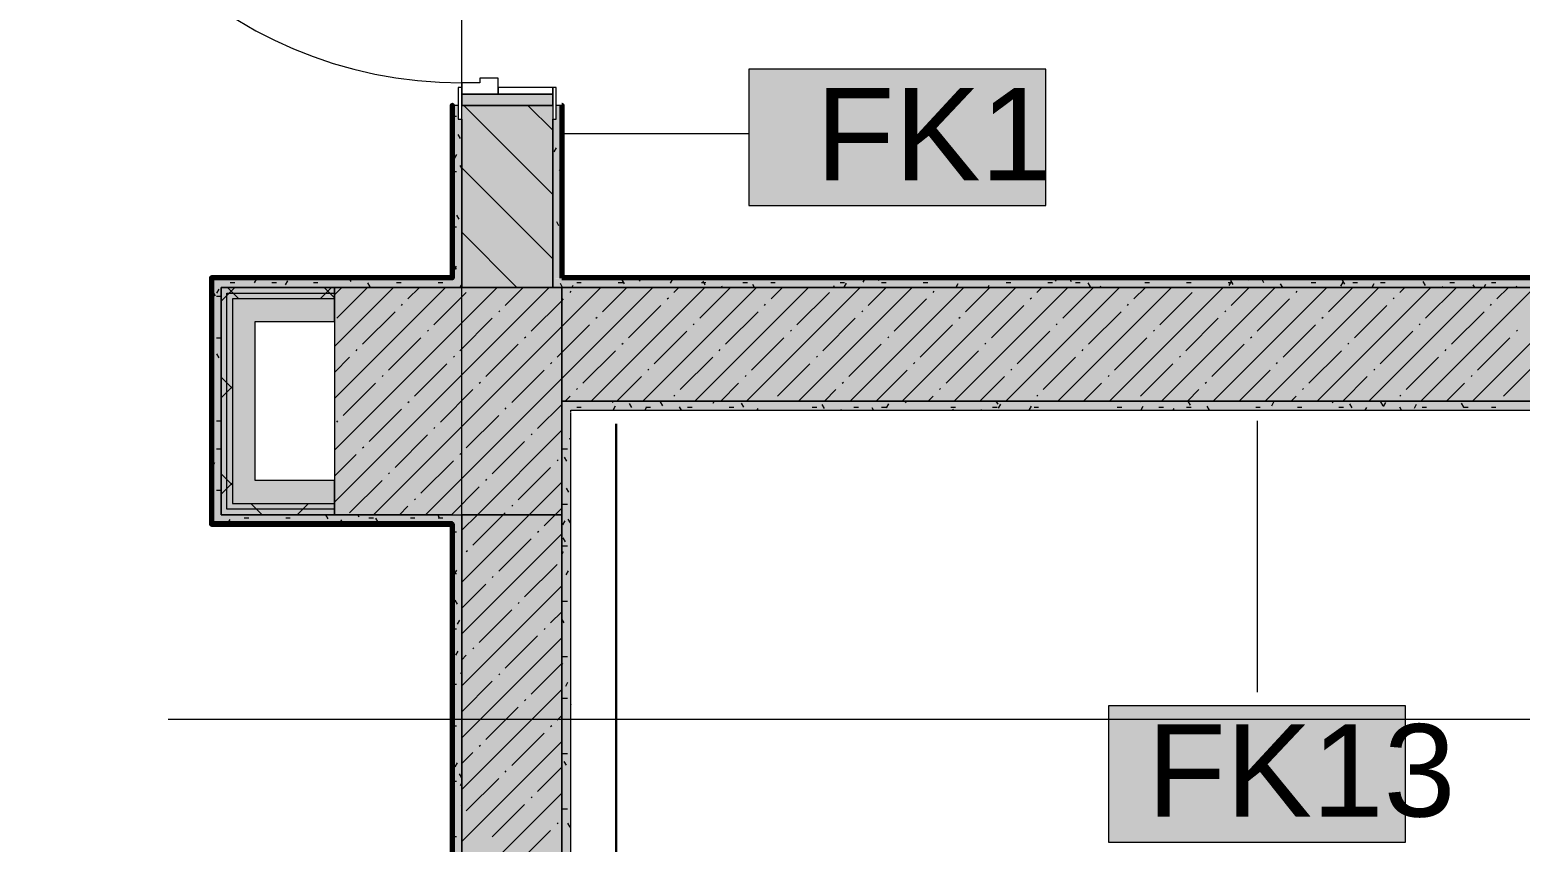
# Model space of a CAD drawing. Header units: millimetres. Extents: x -3817 to 677485, y -22715 to 103890.
# Drawn here: x 447539 to 450817, y 19799 to 21586 of the extents above; entities that cross this region are included whole.
import ezdxf

# ---------------------------------------------------------------- set-up
doc = ezdxf.new("R2010")
doc.units = ezdxf.units.MM
doc.layers.add('PDF _Геометрия', color=7, linetype='Continuous', true_color=0x1d1d1d)
doc.layers.add('PDF _Сплошная заливка', color=7, linetype='Continuous', true_color=0xffffff)
doc.layers.add('PDF _Текст', color=7, linetype='Continuous')
doc.styles.add('PDF GOST-Common', font='arial.ttf')

msp = doc.modelspace()

# ---------------------------------------------------------------- hatches: boundary and pattern name
at = {"layer": 'PDF _Сплошная заливка', "transparency": 33554559}
h = msp.add_hatch(color=256, dxfattribs=at)
h.paths.add_polyline_path([(448488.6, 21019), (448688.6, 21019), (448688.6, 21419), (448488.6, 21419), (448488.6, 21039)], flags=0)
h.paths.add_polyline_path([(448488.6, 22469), (448688.6, 22469), (448688.6, 23069), (448488.6, 23069), (448488.6, 22499)], flags=0)
h = msp.add_hatch(color=256, dxfattribs=at)
h.paths.add_polyline_path([(448688.6, 21039), (448708.6, 21040), (448708.6, 21419), (448696.6, 21419), (448696.6, 21389), (448688.6, 21389)], flags=0)
h.paths.add_polyline_path([(448708.6, 22469), (448708.6, 23048.5), (448688.6, 23049), (448689.7, 22499), (448696.6, 22499), (448696.6, 22469)], flags=0)
h = msp.add_hatch(color=256, dxfattribs=at)
h.paths.add_polyline_path([(448480.6, 21039), (448488.6, 21039), (448488.6, 21389), (448480.6, 21389), (448480.6, 21419), (448468.6, 21419), (448468.6, 21039)], flags=0)
h.paths.add_polyline_path([(448480.6, 22469), (448480.6, 22499), (448488.6, 22499), (448488.6, 22643), (448468.6, 22643), (448468.6, 22469)], flags=0)
for points in [[(447939.2, 20519), (447959.2, 20519), (447959.2, 21040), (447938.2, 21039), (447939.2, 20572.1)], [(448057.8, 21019), (448488.6, 21019), (448488.6, 21039), (447959.2, 21039), (447959.2, 21019)], [(448208.6, 21006.5), (448208.6, 21019), (447959.2, 21019), (447959.2, 21006.5), (448057.8, 21006.5)], [(448208.6, 20519), (448708.6, 20519), (448708.6, 21019), (448208.6, 21019), (448208.6, 20572.1)], [(448708.6, 21019), (452108.6, 21019), (452108.6, 21039), (448688.6, 21039), (448688.6, 21019), (448704.2, 21019)], [(452108.6, 20769), (452108.6, 21019), (448708.6, 21019), (448708.6, 20769), (450643.6, 20769)], [(448208.6, 20994), (448208.6, 21006.5), (447971.7, 21006.5), (447971.7, 20994), (448057.8, 20994)], [(452108.6, 20749), (452108.6, 20769), (448708.6, 20769), (448708.6, 20749), (452088.6, 20749)], [(448034.2, 20519), (448208.6, 20519), (448208.6, 20531.5), (447971.7, 20531.5), (447971.7, 20519)], [(448034.2, 20531.5), (448208.6, 20531.5), (448208.6, 20544), (447984.2, 20544), (447984.2, 20531.5)], [(448057.8, 20499), (448468.6, 20499), (448468.6, 20519), (447939.2, 20519), (447939.2, 20499)], [(448468.6, 15839), (448488.6, 15839), (448488.6, 20519), (448468.6, 20519), (448468.6, 16398.4)]]:
    msp.add_hatch(color=256, dxfattribs=at).paths.add_polyline_path(points)
at = {"layer": 'PDF _Сплошная заливка', "true_color": 0xe7e7e7, "transparency": 33554559}
for points in [[(447984.2, 20544), (448034.2, 20544), (448034.2, 20944), (447984.2, 20944), (447984.2, 20572.1)], [(448208.6, 20544), (448208.6, 20594), (448034.2, 20594), (448034.2, 20544), (448057.8, 20544)]]:
    msp.add_hatch(color=254, dxfattribs=at).paths.add_polyline_path(points)
at = {"layer": 'PDF _Сплошная заливка', "transparency": 33554559}
h = msp.add_hatch(color=256, dxfattribs=at)
h.paths.add_polyline_path([(448728.6, 12519), (448728.6, 12719), (448716.6, 12719), (448714.7, 12664), (448708.6, 12664), (448708.6, 12519)], flags=0)
h.paths.add_polyline_path([(448716.6, 14169), (448728.6, 14169), (448728.6, 20749), (448708.6, 20749), (448708.6, 14224), (448716.6, 14224), (448716.6, 14177)], flags=0)
h = msp.add_hatch(color=256, dxfattribs=at)
h.paths.add_polyline_path([(448628.6, 12519), (448708.6, 12519), (448708.6, 12719), (448488.6, 12719), (448488.6, 12519), (448508.6, 12519)], flags=0)
h.paths.add_polyline_path([(448708.6, 14169), (448708.6, 15319), (448488.6, 15319), (448488.6, 14169), (448658.6, 14169)], flags=0)
h.paths.add_polyline_path([(448488.6, 15819), (448708.6, 15819), (448708.6, 20519), (448488.6, 20519), (448488.6, 15839)], flags=0)

# ---------------------------------------------------------------- linework, layer by layer
at = {"layer": 'PDF _Геометрия', "color": 253, "lineweight": 9, "true_color": 0xaaaaaa}
for points in [[(448488.6, 19067.2), (448488.6, 21334.1), (448488.6, 23834.1)], [(448708.6, 20769), (448708.6, 19269)], [(452108.6, 20769), (448708.6, 20769)], [(447842.7, 20069), (450038.6, 20069), (452538.6, 20069)]]:
    msp.add_lwpolyline(points, dxfattribs=at)
at = {"layer": 'PDF _Геометрия', "color": 231, "lineweight": 70, "true_color": 0xff80c0}
for points in [[(449009.6, 23048), (452087.6, 23048), (452087.6, 21040), (448708.6, 21040)], [(448468.6, 21039), (448468.6, 21419), (448467.6, 21419), (448467.6, 21040), (447959.2, 21040), (447939.2, 21040), (447938.2, 21040), (447938.2, 21039), (447938.2, 21019), (447938.2, 20498), (447939.2, 20498), (448467.6, 20498), (448467.6, 15840), (448187.6, 15840), (448187.6, 15839), (448187.6, 15540), (447558.3, 15540), (447558.3, 15539)], [(448709.6, 21039), (448709.6, 21419), (448708.6, 21419)], [(448468.6, 20499), (447939.2, 20499), (447939.2, 20519)]]:
    msp.add_lwpolyline(points, dxfattribs=at)
at = {"layer": 'PDF _Геометрия', "color": 253, "lineweight": 13, "true_color": 0xaaaaaa}
for points in [[(448488.6, 21469), (448488.6, 21444), (448568.6, 21444), (448568.6, 21479), (448528.6, 21479), (448528.6, 21469)], [(448488.6, 21459), (448480.6, 21459), (448480.6, 21389), (448488.6, 21389)], [(448489.6, 21459), (448488.6, 21459), (448488.6, 21444), (448489.6, 21444)], [(448688.6, 21444), (448488.6, 21444), (448488.6, 21419), (448688.6, 21419)], [(448688.6, 21459), (448568.6, 21459), (448568.6, 21444), (448688.6, 21444)], [(448696.6, 21459), (448688.6, 21459), (448688.6, 21389), (448696.6, 21389)]]:
    msp.add_lwpolyline(points, close=True, dxfattribs=at)
at = {"layer": 'PDF _Геометрия', "color": 7, "lineweight": 9}
for points in [[(449773.2, 21499.4), (449120.1, 21499.4), (449120.1, 21199.4), (449773.2, 21199.4)], [(448688.6, 21039), (448688.6, 21019), (448688.6, 21039), (448688.6, 21389)], [(448708.6, 21019), (448208.6, 21019), (448208.6, 20519), (448708.6, 20519)], [(448708.6, 14224), (448708.6, 20519)], [(450564.3, 20098.6), (449911.2, 20098.6), (449911.2, 19798.6), (450564.3, 19798.6)]]:
    msp.add_lwpolyline(points, close=True, dxfattribs=at)
at = {"layer": 'PDF _Геометрия', "color": 253, "lineweight": 9, "true_color": 0x9b9b9b}
for points in [[(448468.8, 21419), (448468.6, 21418.8)], [(448468.6, 21395.7), (448477.2, 21395.7)], [(448486.1, 21346.6), (448481, 21355.3)], [(448477.2, 21311.6), (448472.1, 21302.9)], [(448696.5, 21325.8), (448691.5, 21317)], [(448468.6, 21273.8), (448477.2, 21273.8)], [(448488.6, 21281.2), (448485.1, 21287.3)], [(448707.7, 21284.1), (448702.6, 21275.4)], [(448688.6, 21243.3), (448690.5, 21243.3)], [(448483.1, 21168.9), (448478, 21177.6)], [(448688.6, 21182.4), (448690.5, 21182.4)], [(448468.6, 21151.9), (448477.2, 21151.9)], [(448702.4, 21154.7), (448697.4, 21163.4)], [(448471.9, 21127.2), (448468.6, 21132.9)], [(448688.6, 21090.9), (448690.5, 21090.9)], [(448468.6, 21060.4), (448477.2, 21060.4)], [(448476, 21059.2), (448471, 21067.9)], [(448476.1, 21065.9), (448471, 21057.2)], [(447954.1, 21015.3), (447949.1, 21006.6)], [(447979.4, 21030), (447989.5, 21030)], [(448037.4, 21037.6), (448032.4, 21028.9)], [(448070.9, 21030), (448080.9, 21030)], [(448105.4, 21033.5), (448100.4, 21024.8)], [(448135.8, 21038.8), (448135.7, 21039)], [(448162.3, 21030), (448172.4, 21030)], [(448245.5, 21031.7), (448241.3, 21039)], [(448287.1, 21020.6), (448282.1, 21029.3)], [(448319.8, 21039), (448319.7, 21038.9)], [(448345.2, 21030), (448355.3, 21030)], [(448436.6, 21030), (448446.7, 21030)], [(448487.2, 21024.2), (448484.2, 21019)], [(448710.4, 21019), (448705.5, 21027.4)], [(448733, 21023.1), (448730.6, 21019)], [(448741.4, 21030), (448751.5, 21030)], [(448801, 21019.1), (448801, 21019)], [(448832.9, 21030), (448842.9, 21030)], [(448846.6, 21026.8), (448841.6, 21035.5)], [(448882.9, 21039), (448879.2, 21032.7)], [(448952.3, 21037.3), (448947.3, 21028.6)], [(449015.8, 21030), (449025.8, 21030)], [(449024.3, 21023.8), (449019.3, 21032.5)], [(449062.3, 21019), (449061, 21021.4)], [(449107.2, 21030), (449117.3, 21030)], [(449132.7, 21019), (449129, 21025.5)], [(449168.2, 21030), (449178.2, 21030)], [(449308.7, 21019), (449306.7, 21022.5)], [(449320.6, 21030), (449330.6, 21030)], [(449334.1, 21028), (449329.1, 21019.3)], [(449375.6, 21039), (449370.7, 21030.5)], [(449406.1, 21033.1), (449402.7, 21039)], [(449412, 21030), (449422.1, 21030)], [(449481.2, 21039), (449480.4, 21037.5)], [(449484.7, 21019), (449484.4, 21019.5)], [(449503.4, 21030), (449513.5, 21030)], [(449579.8, 21026.9), (449575.2, 21019)], [(449647.9, 21022.9), (449645.6, 21019)], [(449686.3, 21030), (449696.4, 21030)], [(449719.9, 21038.3), (449719.5, 21039)], [(449727.6, 21039), (449726.1, 21036.5)], [(449777.8, 21030), (449787.8, 21030)], [(449798, 21039), (449794.1, 21032.4)], [(449829.6, 21031.2), (449825.1, 21039)], [(449838.7, 21030), (449848.8, 21030)], [(449871.2, 21020), (449866.2, 21028.8)], [(449893.6, 21021.8), (449892, 21019)], [(449991.1, 21030), (450001.2, 21030)], [(450082.6, 21030), (450092.6, 21030)], [(450143.4, 21036.4), (450141.8, 21039)], [(450174, 21030), (450184.1, 21030)], [(450181, 21031.8), (450175.9, 21023.1)], [(450185, 21025.2), (450180, 21033.9)], [(450220.3, 21039), (450217.6, 21034.3)], [(450253, 21029.3), (450248, 21038)], [(450294.2, 21019), (450289.6, 21026.9)], [(450356.9, 21030), (450366.9, 21030)], [(450385.1, 21019.6), (450384.7, 21019)], [(450426.7, 21030.7), (450421.7, 21022)], [(450430.7, 21026.3), (450425.7, 21035)], [(450448.3, 21030), (450458.4, 21030)], [(450494.7, 21026.6), (450490.3, 21019)], [(450509.3, 21030), (450519.3, 21030)], [(450608.4, 21023.3), (450603.4, 21032)], [(450642.7, 21039), (450641, 21036.2)], [(450646.1, 21019), (450645, 21020.9)], [(450661.7, 21030), (450671.7, 21030)], [(450716.5, 21019), (450713.1, 21025)], [(450740.5, 21025.5), (450736.7, 21019)], [(450753.1, 21030), (450763.2, 21030)], [(450808.5, 21021.5), (450807.1, 21019)], [(447947, 21000.1), (447941.9, 21008.8)], [(447949, 20999.5), (447959, 20999.5)], [(447949, 20908), (447959, 20908)], [(447955.1, 20864.1), (447950.1, 20872.8)], [(448727, 20769), (448726.8, 20768.7)], [(448741.4, 20755.6), (448751.5, 20755.6)], [(448821.3, 20765.9), (448819.5, 20769)], [(448826.3, 20758.1), (448821.3, 20749.4)], [(448863, 20754.7), (448857.9, 20763.4)], [(448894.3, 20754), (448891.4, 20749)], [(448893.8, 20755.6), (448903.9, 20755.6)], [(448931, 20758.8), (448926, 20767.5)], [(448971.9, 20749), (448967.6, 20756.3)], [(448973.4, 20769), (448972.6, 20767.6)], [(448985.3, 20755.6), (448995.3, 20755.6)], [(449043.8, 20769), (449040.6, 20763.5)], [(449076.7, 20755.6), (449086.8, 20755.6)], [(449108.7, 20755.8), (449103.7, 20764.5)], [(449140.1, 20752.9), (449137.8, 20749)], [(449259.6, 20755.6), (449269.7, 20755.6)], [(449286.4, 20752.8), (449281.4, 20761.5)], [(449323.8, 20749), (449323, 20750.4)], [(449351, 20755.6), (449361.1, 20755.6)], [(449394.2, 20749), (449391.1, 20754.4)], [(449412, 20755.6), (449422.1, 20755.6)], [(449427.4, 20763), (449422.4, 20754.3)], [(449466.1, 20769), (449464, 20765.4)], [(449564.4, 20755.6), (449574.5, 20755.6)], [(449570.2, 20749), (449568.8, 20751.4)], [(449631.5, 20750.7), (449630.5, 20749)], [(449655.8, 20755.6), (449665.9, 20755.6)], [(449668.2, 20762.1), (449664.2, 20769)], [(449673.2, 20761.9), (449668.1, 20753.2)], [(449741.2, 20757.8), (449736.2, 20749.1)], [(449747.3, 20755.6), (449757.3, 20755.6)], [(449888.4, 20769), (449887.5, 20767.3)], [(449930.2, 20755.6), (449940.2, 20755.6)], [(449982, 20767.2), (449981, 20769)], [(449986.9, 20756.7), (449982.5, 20749)], [(450021.6, 20755.6), (450031.7, 20755.6)], [(450055, 20752.6), (450052.9, 20749)], [(450082.6, 20755.6), (450092.6, 20755.6)], [(450091.7, 20760.2), (450086.6, 20768.9)], [(450133.3, 20749), (450128.3, 20757.7)], [(450227.7, 20768.3), (450227.3, 20769)], [(450235, 20755.6), (450245, 20755.6)], [(450274.3, 20766.8), (450269.3, 20758.1)], [(450326.4, 20755.6), (450336.5, 20755.6)], [(450405.4, 20765.3), (450403.3, 20769)], [(450417.8, 20755.6), (450427.9, 20755.6)], [(450447.1, 20754.2), (450442, 20762.9)], [(450478.4, 20754.5), (450475.2, 20749)], [(450515.1, 20758.3), (450510.1, 20767)], [(450520, 20765.7), (450515, 20757)], [(450555.6, 20749), (450551.7, 20755.8)], [(450588.1, 20761.6), (450583, 20752.9)], [(450600.7, 20755.6), (450610.8, 20755.6)], [(450692.8, 20755.3), (450687.8, 20764)], [(450692.2, 20755.6), (450702.2, 20755.6)], [(450753.1, 20755.6), (450763.2, 20755.6)], [(447949, 20725.2), (447959, 20725.2)], [(448728.6, 20682.6), (448726, 20687.2)], [(447949, 20664.2), (447959, 20664.2)], [(448711, 20664.2), (448721, 20664.2)], [(447941, 20644.7), (447939.2, 20647.8)], [(447944.9, 20633.5), (447939.8, 20624.8)], [(448719.8, 20636.9), (448714.8, 20645.6)], [(447949, 20572.8), (447959, 20572.8)], [(448723.9, 20568.8), (448718.9, 20577.5)], [(448711, 20542.3), (448721, 20542.3)], [(447978.3, 20508.6), (447973.3, 20499.9)], [(448009.9, 20511.8), (448020, 20511.8)], [(448101.4, 20511.8), (448111.4, 20511.8)], [(448125.1, 20519), (448124.6, 20518.1)], [(448194.9, 20509.8), (448189.9, 20518.5)], [(448224.1, 20507.5), (448219.2, 20499)], [(448262.9, 20513.8), (448260, 20519)], [(448284.2, 20511.8), (448294.3, 20511.8)], [(448292.1, 20503.4), (448289.6, 20499)], [(448304.6, 20502.7), (448299.5, 20511.4)], [(448341.9, 20499), (448341.2, 20500.2)], [(448375.7, 20511.8), (448385.7, 20511.8)], [(448440.6, 20510.9), (448435.9, 20519)], [(448436.6, 20511.8), (448446.7, 20511.8)], [(448715.5, 20505.3), (448710.5, 20496.6)], [(448728, 20500.8), (448723, 20509.5)], [(448468.6, 20481.3), (448477.2, 20481.3)], [(448471.1, 20458.1), (448468.6, 20462.4)], [(448716.8, 20459.2), (448711.8, 20467.9)], [(448711.4, 20437.2), (448708.6, 20432.4)], [(448711, 20450.8), (448721, 20450.8)], [(448468.6, 20389.9), (448477.2, 20389.9)], [(448476.9, 20396.7), (448471.8, 20388)], [(448722.6, 20395.6), (448717.6, 20386.9)], [(448479.3, 20322), (448474.3, 20330.7)], [(448709.8, 20349.5), (448708.6, 20351.5)], [(448711, 20328.9), (448721, 20328.9)], [(448468.6, 20268), (448477.2, 20268)], [(448483.9, 20287), (448478.9, 20278.3)], [(448713.9, 20281.5), (448708.8, 20290.2)], [(448479.9, 20219), (448474.8, 20210.3)], [(448711, 20207), (448721, 20207)], [(448728.6, 20194.9), (448728.2, 20195.7)], [(448488.6, 20173.3), (448486, 20168.7)], [(448710.3, 20191.5), (448708.6, 20188.5)], [(448468.6, 20146), (448477.2, 20146)], [(448721.5, 20149.9), (448716.5, 20141.2)], [(448711, 20115.6), (448721, 20115.6)], [(448728.6, 20101.3), (448727.6, 20099.5)], [(448468.6, 20054.6), (448477.2, 20054.6)], [(448478.8, 19973.3), (448473.7, 19964.6)], [(448711, 19993.6), (448721, 19993.6)], [(448719, 19967.7), (448714, 19976.4)], [(448468.6, 19932.7), (448477.2, 19932.7)], [(448488.5, 19940.2), (448483.5, 19948.9)], [(448488.6, 19929.4), (448484.9, 19922.9)], [(448488.6, 19879.1), (448487.6, 19880.9)], [(448711, 19871.7), (448721, 19871.7)], [(448727.2, 19831.6), (448722.2, 19840.3)], [(448468.6, 19810.8), (448477.2, 19810.8)]]:
    msp.add_lwpolyline(points, dxfattribs=at)
at = {"layer": 'PDF _Геометрия', "color": 9, "lineweight": 9, "true_color": 0xc0c0c0}
for points in [[(448480.6, 21419), (448468.6, 21419), (448468.6, 21039)], [(448688.6, 21419), (448488.6, 21419)], [(448708.6, 21419), (448696.6, 21419)], [(448468.6, 20519), (447959.2, 20519), (447959.2, 21019), (448488.6, 21019), (448688.6, 21019), (452108.6, 21019), (448708.6, 21019), (448708.6, 20769), (452108.6, 20769), (448708.6, 20769), (448708.6, 20749), (448708.6, 20519), (448488.6, 20519)], [(448716.6, 14169), (448728.6, 14169), (448728.6, 20742.5)], [(448728.6, 20743.5), (448728.6, 20749), (452088.6, 20749), (452088.6, 18839)], [(447939.2, 20519), (447939.2, 20499), (448468.6, 20499)]]:
    msp.add_lwpolyline(points, dxfattribs=at)
at = {"layer": 'PDF _Геометрия', "lineweight": 9}
for points in [[(448688.6, 21223.3), (448492.9, 21419)], [(448688.6, 21364.7), (448634.3, 21419)], [(448688.6, 21081.8), (448488.6, 21281.8)], [(448610, 21019), (448488.6, 21140.4)], [(447959.2, 20988.4), (447971.7, 21000.9), (447977.4, 21006.5), (447989.9, 21019)], [(447998.6, 20994), (447986.1, 21006.5), (447973.6, 21019)], [(448177, 20994), (448189.5, 21006.5), (448202, 21019)], [(448208.6, 20996.1), (448198.3, 21006.5), (448185.8, 21019)], [(448208.6, 21003), (448224.6, 21019)], [(448208.6, 20889), (448338.7, 21019)], [(448208.6, 20774.9), (448452.7, 21019)], [(448208.6, 20660.9), (448566.8, 21019)], [(448208.6, 20546.8), (448680.8, 21019)], [(448213.6, 20951), (448281.6, 21019)], [(448294.9, 20519), (448708.6, 20932.8), (448794.9, 21019)], [(448370.4, 20993.7), (448395.7, 21019)], [(448408.9, 20519), (448708.6, 20818.7), (448908.9, 21019)], [(448584.3, 20979.5), (448623.8, 21019)], [(448773, 20769), (449023, 21019)], [(448798.1, 20965.2), (448851.9, 21019)], [(448887, 20769), (449137, 21019)], [(448954.9, 21008), (448965.9, 21019)], [(449001.1, 20769), (449251.1, 21019)], [(449012, 20951), (449080, 21019)], [(449115.1, 20769), (449365.1, 21019)], [(449168.8, 20993.7), (449194, 21019)], [(449229.2, 20769), (449479.2, 21019)], [(449343.2, 20769), (449593.2, 21019)], [(449382.6, 20979.5), (449422.1, 21019)], [(449457.3, 20769), (449707.3, 21019)], [(449571.3, 20769), (449821.3, 21019)], [(449596.5, 20965.2), (449650.2, 21019)], [(449685.4, 20769), (449935.4, 21019)], [(449753.3, 21008), (449764.3, 21019)], [(449799.4, 20769), (450049.4, 21019)], [(449810.3, 20951), (449878.3, 21019)], [(449913.5, 20769), (450163.5, 21019)], [(449967.1, 20993.7), (449992.4, 21019)], [(450027.5, 20769), (450277.5, 21019)], [(450141.6, 20769), (450391.6, 21019)], [(450181, 20979.5), (450220.5, 21019)], [(450255.6, 20769), (450505.6, 21019)], [(450369.7, 20769), (450619.7, 21019)], [(450394.8, 20965.2), (450448.6, 21019)], [(450483.7, 20769), (450733.7, 21019)], [(450551.6, 21008), (450562.6, 21019)], [(450597.8, 20769), (450847.8, 21019)], [(450608.6, 20951), (450676.7, 21019)], [(450711.8, 20769), (450961.8, 21019)], [(450765.5, 20993.7), (450790.7, 21019)], [(448356.2, 20979.5), (448358.5, 20981.9)], [(448427.5, 20936.7), (448498.7, 21008)], [(448641.3, 20922.5), (448708.6, 20989.8), (448712.6, 20993.7)], [(448726.8, 21008), (448729.2, 21010.4)], [(448855.1, 20908.2), (448926.4, 20979.5)], [(448940.7, 20993.7), (448943, 20996.1)], [(449154.5, 20979.5), (449156.9, 20981.9)], [(449225.8, 20936.7), (449297.1, 21008)], [(449439.6, 20922.5), (449510.9, 20993.7)], [(449525.2, 21008), (449527.6, 21010.4)], [(449653.5, 20908.2), (449724.8, 20979.5)], [(449739, 20993.7), (449741.4, 20996.1)], [(449952.9, 20979.5), (449955.2, 20981.9)], [(450024.1, 20936.7), (450095.4, 21008)], [(450238, 20922.5), (450309.3, 20993.7)], [(450323.5, 21008), (450325.9, 21010.4)], [(450451.8, 20908.2), (450523.1, 20979.5)], [(450537.4, 20993.7), (450539.7, 20996.1)], [(450751.2, 20979.5), (450753.6, 20981.9)], [(448270.6, 20893.9), (448341.9, 20965.2)], [(448484.5, 20879.7), (448555.8, 20951)], [(448570, 20965.2), (448572.4, 20967.6)], [(448783.9, 20951), (448786.2, 20953.3)], [(449069, 20893.9), (449140.3, 20965.2)], [(449282.8, 20879.7), (449354.1, 20951)], [(449368.4, 20965.2), (449370.7, 20967.6)], [(449582.2, 20951), (449584.6, 20953.3)], [(449867.3, 20893.9), (449938.6, 20965.2)], [(450081.2, 20879.7), (450152.5, 20951)], [(450166.7, 20965.2), (450169.1, 20967.6)], [(450380.5, 20951), (450382.9, 20953.3)], [(450665.7, 20893.9), (450737, 20965.2)], [(448413.2, 20922.5), (448415.6, 20924.8)], [(448698.3, 20865.4), (448708.6, 20875.7), (448769.6, 20936.7)], [(448912.2, 20851.2), (448983.4, 20922.5)], [(448997.7, 20936.7), (449000.1, 20939.1)], [(449211.5, 20922.5), (449213.9, 20924.8)], [(449496.7, 20865.4), (449567.9, 20936.7)], [(449710.5, 20851.2), (449781.8, 20922.5)], [(449796, 20936.7), (449798.4, 20939.1)], [(450009.9, 20922.5), (450012.3, 20924.8)], [(450295, 20865.4), (450366.3, 20936.7)], [(450508.9, 20851.2), (450580.1, 20922.5)], [(450594.4, 20936.7), (450596.8, 20939.1)], [(450808.2, 20922.5), (450810.6, 20924.8)], [(448256.4, 20879.7), (448258.8, 20882.1)], [(448327.7, 20836.9), (448398.9, 20908.2)], [(448541.5, 20822.7), (448612.8, 20893.9)], [(448627, 20908.2), (448629.4, 20910.6)], [(448840.9, 20893.9), (448843.3, 20896.3)], [(449054.7, 20879.7), (449057.1, 20882.1)], [(449126, 20836.9), (449197.3, 20908.2)], [(449339.8, 20822.7), (449411.1, 20893.9)], [(449425.4, 20908.2), (449427.8, 20910.6)], [(449639.2, 20893.9), (449641.6, 20896.3)], [(449853.1, 20879.7), (449855.4, 20882.1)], [(449924.4, 20836.9), (449995.6, 20908.2)], [(450138.2, 20822.7), (450209.5, 20893.9)], [(450223.7, 20908.2), (450226.1, 20910.6)], [(450437.6, 20893.9), (450439.9, 20896.3)], [(450651.4, 20879.7), (450653.8, 20882.1)], [(450722.7, 20836.9), (450794, 20908.2)], [(448208.6, 20831.9), (448242.1, 20865.4)], [(448384.7, 20779.9), (448456, 20851.2)], [(448470.2, 20865.4), (448472.6, 20867.8)], [(448684.1, 20851.2), (448686.4, 20853.5)], [(448755.3, 20808.4), (448826.6, 20879.7)], [(448969.2, 20794.2), (449040.5, 20865.4)], [(449183, 20779.9), (449254.3, 20851.2)], [(449268.6, 20865.4), (449270.9, 20867.8)], [(449482.4, 20851.2), (449484.8, 20853.5)], [(449553.7, 20808.4), (449625, 20879.7)], [(449767.5, 20794.2), (449838.8, 20865.4)], [(449981.4, 20779.9), (450052.7, 20851.2)], [(450066.9, 20865.4), (450069.3, 20867.8)], [(450280.8, 20851.2), (450283.1, 20853.5)], [(450352, 20808.4), (450423.3, 20879.7)], [(450565.9, 20794.2), (450637.2, 20865.4)], [(450779.7, 20779.9), (450851, 20851.2)], [(447984.2, 20796.3), (447971.7, 20808.8), (447959.2, 20821.3)], [(448313.4, 20822.7), (448315.8, 20825)], [(448598.5, 20765.6), (448669.8, 20836.9)], [(448830, 20769), (448883.7, 20822.7)], [(448897.9, 20836.9), (448900.3, 20839.3)], [(449111.8, 20822.7), (449114.1, 20825)], [(449400.2, 20769), (449468.2, 20836.9)], [(449628.3, 20769), (449682, 20822.7)], [(449696.3, 20836.9), (449698.6, 20839.3)], [(449910.1, 20822.7), (449912.5, 20825)], [(450198.6, 20769), (450266.5, 20836.9)], [(450426.7, 20769), (450480.3, 20822.7)], [(450494.6, 20836.9), (450497, 20839.3)], [(450708.4, 20822.7), (450710.8, 20825)], [(447959.2, 20776.2), (447971.7, 20788.7), (447984.2, 20801.2)], [(448227.9, 20737.1), (448299.2, 20808.4)], [(448441.7, 20722.9), (448513, 20794.2)], [(448527.2, 20808.4), (448529.6, 20810.8)], [(448741.1, 20794.2), (448743.5, 20796.5)], [(448954.9, 20779.9), (448957.3, 20782.3)], [(449058.1, 20769), (449097.5, 20808.4)], [(449286.2, 20769), (449311.3, 20794.2)], [(449325.6, 20808.4), (449328, 20810.8)], [(449539.4, 20794.2), (449541.8, 20796.5)], [(449753.3, 20779.9), (449755.6, 20782.3)], [(449856.4, 20769), (449895.8, 20808.4)], [(450084.5, 20769), (450109.7, 20794.2)], [(450123.9, 20808.4), (450126.3, 20810.8)], [(450337.8, 20794.2), (450340.2, 20796.5)], [(450551.6, 20779.9), (450554, 20782.3)], [(450654.8, 20769), (450694.2, 20808.4)], [(448284.9, 20680.1), (448356.2, 20751.4)], [(448370.4, 20765.6), (448372.8, 20768)], [(448584.3, 20751.4), (448586.6, 20753.8)], [(448655.6, 20708.6), (448708.6, 20761.7)], [(448715.9, 20769), (448726.8, 20779.9)], [(449514.3, 20769), (449525.2, 20779.9)], [(450312.6, 20769), (450323.5, 20779.9)], [(448213.6, 20722.9), (448216, 20725.2)], [(448498.7, 20665.8), (448570, 20737.1)], [(448341.9, 20623.1), (448413.2, 20694.4)], [(448427.5, 20708.6), (448429.8, 20711)], [(448488.6, 20484.7), (448523, 20519), (448708.6, 20704.7)], [(448641.3, 20694.4), (448643.7, 20696.7)], [(448208.6, 20603.8), (448256.4, 20651.6)], [(448270.6, 20665.8), (448273, 20668.2)], [(448484.5, 20651.6), (448486.9, 20654)], [(448555.8, 20608.8), (448627, 20680.1)], [(448398.9, 20566.1), (448470.2, 20637.3)], [(448612.8, 20551.8), (448684.1, 20623.1)], [(448698.3, 20637.3), (448700.7, 20639.7)], [(447984.2, 20584.1), (447971.7, 20596.6), (447959.2, 20609.1)], [(447959.2, 20564.1), (447971.7, 20576.6), (447984.2, 20589.1)], [(448242.1, 20523.3), (448313.4, 20594.6)], [(448327.7, 20608.8), (448330, 20611.2)], [(448488.6, 20370.6), (448637, 20519), (448708.6, 20590.6)], [(448541.5, 20594.6), (448543.9, 20596.9)], [(448384.7, 20551.8), (448387.1, 20554.2)], [(448465.9, 20519), (448527.2, 20580.3)], [(448049.4, 20519), (448036.9, 20531.5), (448024.4, 20544)], [(448126.3, 20519), (448138.8, 20531.5), (448151.3, 20544)], [(448351.9, 20519), (448370.4, 20537.5)], [(448513, 20452), (448580, 20519), (448584.3, 20523.3)], [(448598.5, 20537.5), (448600.9, 20539.9)], [(448669.8, 20494.8), (448694, 20519), (448708.6, 20533.6)], [(448488.6, 20256.6), (448708.6, 20476.6)], [(448570, 20395), (448641.3, 20466.3)], [(448655.6, 20480.5), (448657.9, 20482.9)], [(448498.7, 20437.8), (448501.1, 20440.1)], [(448627, 20338), (448698.3, 20409.2)], [(448488.6, 20313.6), (448541.5, 20366.5)], [(448488.6, 20142.5), (448708.6, 20362.5)], [(448555.8, 20380.7), (448558.1, 20383.1)], [(448612.8, 20323.7), (448615.2, 20326.1)], [(448527.2, 20238.2), (448598.5, 20309.4)], [(448684.1, 20280.9), (448708.6, 20305.5)], [(448669.8, 20266.7), (448672.2, 20269)], [(448488.6, 20028.5), (448708.6, 20248.5)], [(448513, 20223.9), (448515.4, 20226.3)], [(448584.3, 20181.1), (448655.6, 20252.4)], [(448488.6, 20199.6), (448498.7, 20209.7)], [(448570, 20166.9), (448572.4, 20169.3)], [(448641.3, 20124.1), (448708.6, 20191.5)], [(448488.6, 20085.5), (448555.8, 20152.6)], [(448488.6, 19914.4), (448708.6, 20134.4)], [(448541.5, 20024.3), (448612.8, 20095.6)], [(448627, 20109.9), (448629.4, 20112.2)], [(448698.3, 20067.1), (448708.6, 20077.4)], [(448598.5, 19967.3), (448669.8, 20038.6)], [(448684.1, 20052.8), (448686.4, 20055.2)], [(448488.6, 19800.4), (448708.6, 20020.4)], [(448488.6, 19971.5), (448513, 19995.8)], [(448527.2, 20010.1), (448529.6, 20012.4)], [(448655.6, 19910.3), (448708.6, 19963.4)], [(448498.7, 19867.5), (448570, 19938.8)], [(448584.3, 19953), (448586.6, 19955.4)], [(448488.6, 19686.3), (448708.6, 19906.3)], [(448641.3, 19896), (448643.7, 19898.4)], [(448555.8, 19810.5), (448627, 19881.8)], [(448698.3, 19839), (448700.7, 19841.4)], [(448612.8, 19753.5), (448684.1, 19824.7)]]:
    msp.add_lwpolyline(points, dxfattribs=at)
at = {"layer": 'PDF _Геометрия', "color": 7, "lineweight": 9}
for points in [[(448708.6, 21040), (448708.6, 21419)], [(448488.6, 21039), (448488.6, 21389), (448488.6, 21039), (448488.6, 21019)], [(448709.1, 21357.5), (449120.1, 21357.5)], [(447938.2, 21013), (447939.2, 21013), (447939.2, 20519)], [(448467.6, 21039), (447959.2, 21039), (447959.2, 21040)], [(452087.6, 21039), (448709.6, 21039)], [(448208.6, 20531.5), (448034.2, 20531.5), (447984.2, 20531.5), (447971.7, 20531.5), (447971.7, 20944), (447971.7, 20994), (447971.7, 21006.5), (448208.6, 21006.5)], [(448208.6, 20994), (447984.2, 20994), (447984.2, 20944), (447984.2, 20544), (448034.2, 20544), (448208.6, 20544)], [(450237.8, 20725.5), (450237.8, 20128.8)], [(448468.6, 20498), (448468.6, 15839)], [(448488.6, 15839), (448488.6, 20519), (448488.6, 15839), (448488.6, 15819)]]:
    msp.add_lwpolyline(points, dxfattribs=at)
at = {"layer": 'PDF _Геометрия', "color": 231, "lineweight": 9, "true_color": 0xff80c0}
for points in [[(448708.6, 21419), (448708.6, 21039), (448709.6, 21039)], [(447939.2, 20519), (447939.2, 21013)], [(447959.2, 21039), (448467.6, 21039), (448468.6, 21039)], [(448708.6, 21040), (448708.6, 21039), (452087.6, 21039), (452088.6, 21039)], [(448208.6, 15839), (448467.6, 15839), (448468.6, 15839), (448468.6, 20498), (448468.6, 20499)]]:
    msp.add_lwpolyline(points, dxfattribs=at)
at = {"layer": 'PDF _Геометрия', "color": 9, "lineweight": 9, "true_color": 0xc0c0c0}
msp.add_lwpolyline([(447959.2, 20944), (447959.2, 20519), (447971.7, 20519), (448034.2, 20519), (448208.6, 20519), (448208.6, 20594), (448034.2, 20594), (448034.2, 20944), (448208.6, 20944), (448208.6, 21019), (447959.2, 21019), (447959.2, 21006.5)], close=True, dxfattribs=at)
at = {"layer": 'PDF _Геометрия', "color": 231, "lineweight": 30, "true_color": 0xff80c0}
for points in [[(448828.6, 20719), (448828.6, 12639)], [(448828.6, 20649), (448828.6, 12540)]]:
    msp.add_lwpolyline(points, dxfattribs=at)
at = {"layer": 'PDF _Геометрия', "color": 253, "lineweight": 9, "true_color": 0xaaaaaa}
msp.add_arc((448488.6, 22419), 950, 180, 270, dxfattribs=at)
at = {"layer": 'PDF _Сплошная заливка', "lineweight": 9, "transparency": 33554559}
for points in [[(449773.2, 21499.4), (449120.1, 21499.4), (449773.2, 21199.4), (449120.1, 21199.4)], [(450564.3, 20098.6), (449911.2, 20098.6), (450564.3, 19798.6), (449911.2, 19798.6)]]:
    msp.add_solid(points, dxfattribs=at)
at = {"layer": 'PDF _Сплошная заливка', "lineweight": 35, "transparency": 33554559}
for points in [[(448688.6, 21419), (448688.6, 21444), (448488.6, 21419), (448488.6, 21444)], [(447971.7, 20519), (447971.7, 21006.5), (447959.2, 20519), (447959.2, 21006.5)], [(447984.2, 20531.5), (447984.2, 20994), (447971.7, 20531.5), (447971.7, 20994)]]:
    msp.add_solid(points, dxfattribs=at)
at = {"layer": 'PDF _Сплошная заливка', "color": 254, "lineweight": 35, "true_color": 0xffb9dc, "transparency": 33554559}
for points in [[(448708.6, 21039), (448709.6, 21039), (448708.6, 21419)], [(447938.2, 20498), (447939.2, 20499), (447938.2, 20572.1)]]:
    msp.add_solid(points, dxfattribs=at)
at = {"layer": 'PDF _Сплошная заливка', "color": 254, "lineweight": 35, "true_color": 0xe7e7e7, "transparency": 33554559}
msp.add_solid([(447984.2, 20944), (448208.6, 20944), (447984.2, 20994), (448208.6, 20994)], dxfattribs=at)

# ---------------------------------------------------------------- texts
at = {"layer": 'PDF _Текст', "char_height": 203.2, "attachment_point": 4, "style": 'PDF GOST-Common'}
for s, insert in [('FK1', (449267.2, 21356)), ('FK13', (449995.8, 19955.2))]:
    msp.add_mtext(s, dxfattribs=dict(at, insert=insert))

doc.saveas('drawing.dxf')
